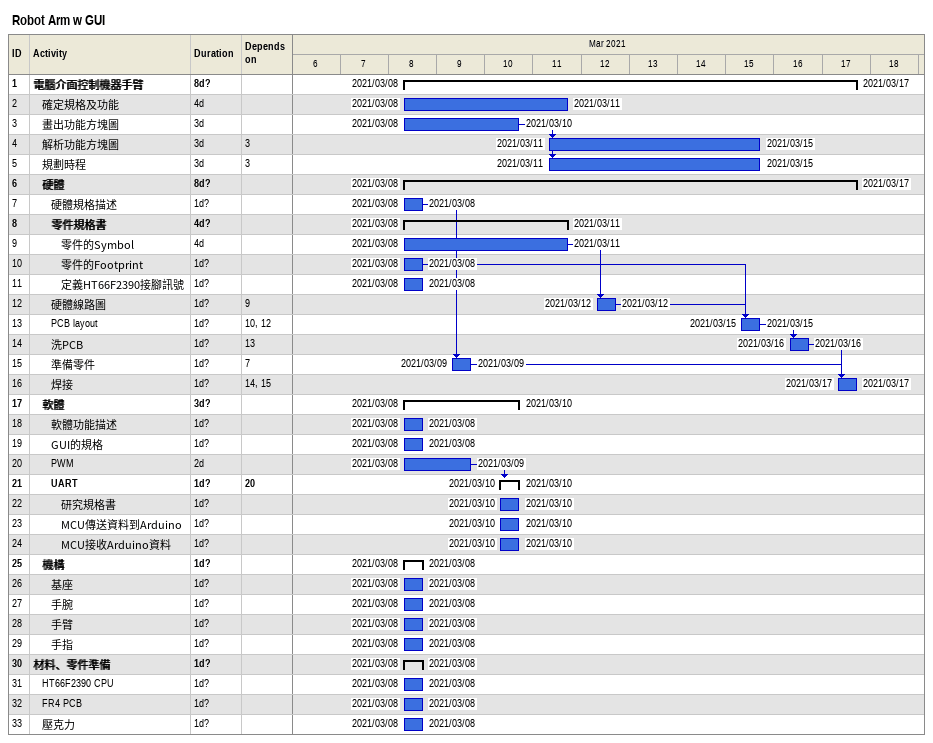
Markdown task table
Robot Arm w GUI

| ID | Level | Task | Duration | Start | Finish | Predecessors |
|---|---|---|---|---|---|---|
| 1 | 1 | **電腦介面控制機器手臂** | 8d? | 2021-03-08 | 2021-03-17 |  |
| 2 | 2 | 確定規格及功能 | 4d | 2021-03-08 | 2021-03-11 |  |
| 3 | 2 | 畫出功能方塊圖 | 3d | 2021-03-08 | 2021-03-10 |  |
| 4 | 2 | 解析功能方塊圖 | 3d | 2021-03-11 | 2021-03-15 | 3 |
| 5 | 2 | 規劃時程 | 3d | 2021-03-11 | 2021-03-15 | 3 |
| 6 | 2 | **硬體** | 8d? | 2021-03-08 | 2021-03-17 |  |
| 7 | 3 | 硬體規格描述 | 1d? | 2021-03-08 | 2021-03-08 |  |
| 8 | 3 | **零件規格書** | 4d? | 2021-03-08 | 2021-03-11 |  |
| 9 | 4 | 零件的Symbol | 4d | 2021-03-08 | 2021-03-11 |  |
| 10 | 4 | 零件的Footprint | 1d? | 2021-03-08 | 2021-03-08 |  |
| 11 | 4 | 定義HT66F2390接腳訊號 | 1d? | 2021-03-08 | 2021-03-08 |  |
| 12 | 3 | 硬體線路圖 | 1d? | 2021-03-12 | 2021-03-12 | 9 |
| 13 | 3 | PCB layout | 1d? | 2021-03-15 | 2021-03-15 | 10, 12 |
| 14 | 3 | 洗PCB | 1d? | 2021-03-16 | 2021-03-16 | 13 |
| 15 | 3 | 準備零件 | 1d? | 2021-03-09 | 2021-03-09 | 7 |
| 16 | 3 | 焊接 | 1d? | 2021-03-17 | 2021-03-17 | 14, 15 |
| 17 | 2 | **軟體** | 3d? | 2021-03-08 | 2021-03-10 |  |
| 18 | 3 | 軟體功能描述 | 1d? | 2021-03-08 | 2021-03-08 |  |
| 19 | 3 | GUI的規格 | 1d? | 2021-03-08 | 2021-03-08 |  |
| 20 | 3 | PWM | 2d | 2021-03-08 | 2021-03-09 |  |
| 21 | 3 | **UART** | 1d? | 2021-03-10 | 2021-03-10 | 20 |
| 22 | 4 | 研究規格書 | 1d? | 2021-03-10 | 2021-03-10 |  |
| 23 | 4 | MCU傳送資料到Arduino | 1d? | 2021-03-10 | 2021-03-10 |  |
| 24 | 4 | MCU接收Arduino資料 | 1d? | 2021-03-10 | 2021-03-10 |  |
| 25 | 2 | **機構** | 1d? | 2021-03-08 | 2021-03-08 |  |
| 26 | 3 | 基座 | 1d? | 2021-03-08 | 2021-03-08 |  |
| 27 | 3 | 手腕 | 1d? | 2021-03-08 | 2021-03-08 |  |
| 28 | 3 | 手臂 | 1d? | 2021-03-08 | 2021-03-08 |  |
| 29 | 3 | 手指 | 1d? | 2021-03-08 | 2021-03-08 |  |
| 30 | 1 | **材料、零件準備** | 1d? | 2021-03-08 | 2021-03-08 |  |
| 31 | 2 | HT66F2390 CPU | 1d? | 2021-03-08 | 2021-03-08 |  |
| 32 | 2 | FR4 PCB | 1d? | 2021-03-08 | 2021-03-08 |  |
| 33 | 2 | 壓克力 | 1d? | 2021-03-08 | 2021-03-08 |  |
